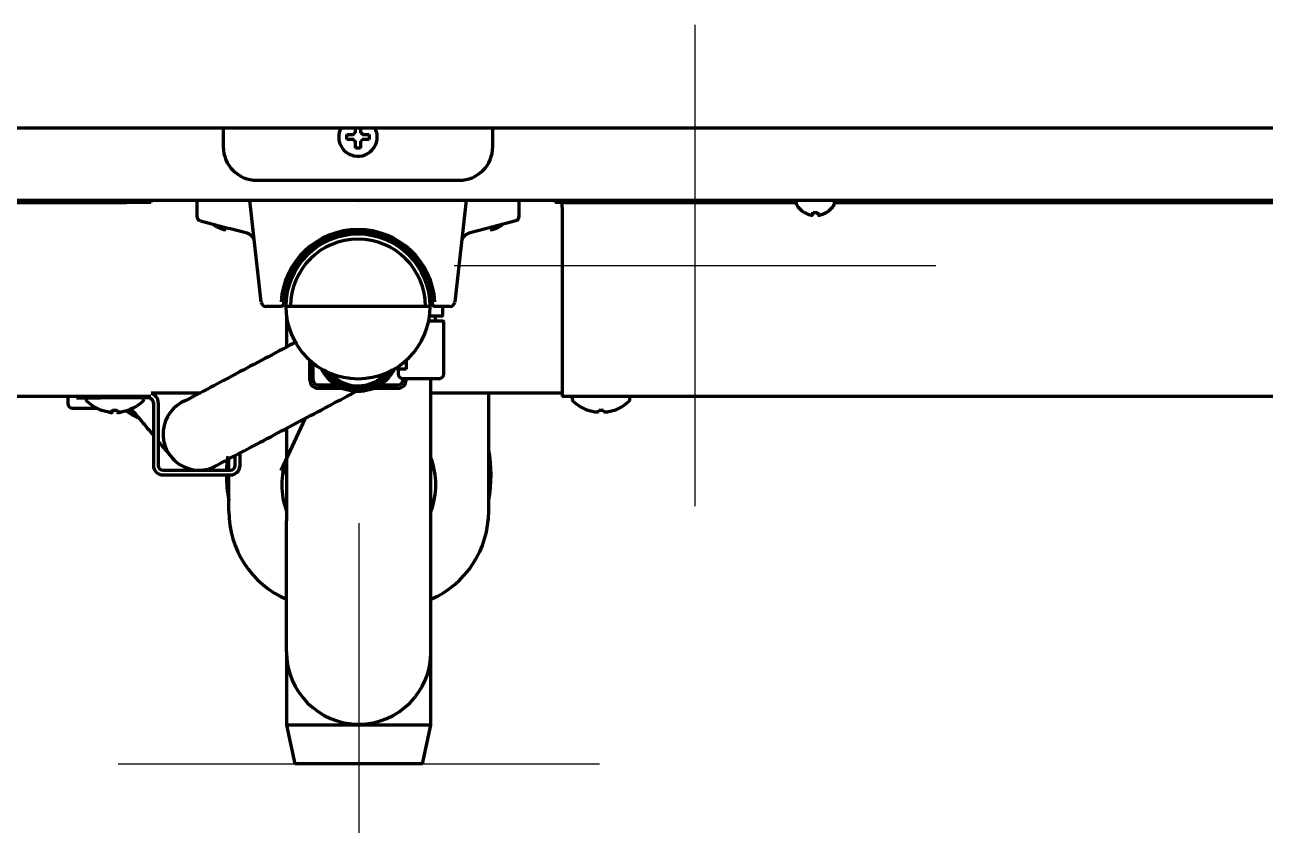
# Model space of a CAD drawing. Header units: inches. Extents: x -2983 to 7024, y 422 to 5529.
# Drawn here: x 3101.6 to 3359.2, y 2142.1 to 2308.4 of the extents above; entities that cross this region are included whole.
import ezdxf

# ---------------------------------------------------------------- set-up
doc = ezdxf.new("R2010")
doc.units = ezdxf.units.IN
doc.layers.add('GEOM', color=7, linetype='Continuous')

# ---------------------------------------------------------------- blocks, each defined once
blk = doc.blocks.new('A$C0B5A562A')
at = {"color": 6}
for p, q in [((0, 50), (0, -50)), ((-50, 0), (50, 0))]:
    blk.add_line(p, q, dxfattribs=at)
blk = doc.blocks.new('A$C76516A4E')
at = {"color": 3}
for p, q in [((0, 50), (0, -50)), ((-50, 0), (50, 0))]:
    blk.add_line(p, q, dxfattribs=at)

msp = doc.modelspace()

# ---------------------------------------------------------------- linework, layer by layer
at = {"linetype": 'Continuous', "lineweight": 70}
for p, q in [((3445.58, 2286.89), (2897.98, 2286.89)), ((3142.78, 2286.89), (3142.78, 2283.09)), ((3168.48, 2285.09), (3168.48, 2285.59)), ((3173.08, 2285.59), (3173.08, 2285.09)), ((3198.78, 2283.09), (3198.78, 2286.89)), ((3168.48, 2284.59), (3168.48, 2285.09)), ((3173.08, 2285.09), (3173.08, 2284.59)), ((3149.78, 2276.09), (3191.79, 2276.09)), ((3538.18, 2271.89), (2803.38, 2271.89)), ((3079.78, 2271.49), (3122.68, 2271.49)), ((3122.68, 2271.59), (3122.68, 2271.89)), ((3122.68, 2271.59), (3122.68, 2271.49)), ((3125.78, 2271.49), (3122.68, 2271.49)), ((3127.78, 2271.49), (3125.78, 2271.49)), ((3127.78, 2271.89), (3127.78, 2271.49)), ((3137.28, 2271.89), (3137.28, 2268.66)), ((3150.68, 2250.78), (3148.28, 2271.89)), ((3193.28, 2271.89), (3190.88, 2250.78)), ((3204.28, 2268.66), (3204.28, 2271.89)), ((3211.71, 2271.89), (3211.71, 2271.49)), ((3213.7, 2271.49), (3211.71, 2271.49)), ((3213.18, 2270.49), (3213.18, 2232.89)), ((3213.7, 2271.49), (3216.78, 2271.49)), ((3216.77, 2271.59), (3216.77, 2271.89)), ((3216.78, 2271.49), (3261.79, 2271.49)), ((3261.78, 2271.49), (3261.78, 2271.29)), ((3269.78, 2271.29), (3269.78, 2271.49)), ((3269.79, 2271.49), (3456.57, 2271.49)), ((3138.03, 2267.69), (3144.03, 2266.09)), ((3203.54, 2267.69), (3197.54, 2266.09)), ((3263.48, 2269.41), (3263.48, 2269.45)), ((3268.08, 2269.45), (3268.08, 2269.41)), ((3141.48, 2266.41), (3141.48, 2266.45)), ((3147.78, 2265.08), (3144.03, 2266.09)), ((3197.54, 2266.09), (3193.79, 2265.08)), ((3200.08, 2266.45), (3200.08, 2266.41)), ((3148.39, 2264.8), (3148.47, 2264.74)), ((3148.42, 2264.78), (3148.47, 2264.74)), ((3148.47, 2264.74), (3148.45, 2264.76)), ((3153.68, 2249.89), (3151.68, 2249.89)), ((3154.79, 2249.89), (3153.68, 2249.89)), ((3185.78, 2249.89), (3155.78, 2249.89)), ((3170.78, 2249.89), (3170.78, 2249.89)), ((3170.79, 2249.89), (3170.78, 2249.89)), ((3185.78, 2250.39), (3186.33, 2250.39)), ((3187.89, 2249.89), (3186.78, 2249.89)), ((3189.89, 2249.89), (3187.89, 2249.89)), ((3188.38, 2248.14), (3188.38, 2249.89)), ((3155.93, 2247.78), (3155.93, 2241.46)), ((3185.48, 2246.89), (3188.38, 2246.89)), ((3188.13, 2247.89), (3185.65, 2247.89)), ((3186.88, 2246.89), (3186.88, 2247.89)), ((3188.63, 2235.89), (3188.63, 2246.64)), ((3160.78, 2234.59), (3160.78, 2238.71)), ((3161.48, 2234.59), (3161.48, 2238.12)), ((3178.78, 2236.89), (3178.78, 2237.2)), ((3180.78, 2236.89), (3178.78, 2236.89)), ((3179.13, 2236.89), (3179.13, 2235.89)), ((3180.78, 2238.71), (3180.78, 2236.89)), ((3180.08, 2234.59), (3180.08, 2234.89)), ((3187.63, 2234.89), (3180.13, 2234.89)), ((3180.78, 2234.59), (3180.78, 2234.89)), ((3185.93, 2205.38), (3185.93, 2234.89)), ((3137.91, 2231.89), (3127.79, 2231.89)), ((3162.48, 2233.59), (3166.24, 2233.59)), ((3162.48, 2232.89), (3167.63, 2232.89)), ((3167.51, 2233.59), (3169.06, 2233.59)), ((3172.5, 2233.59), (3174.06, 2233.59)), ((3173.94, 2232.89), (3179.08, 2232.89)), ((3175.33, 2233.59), (3179.08, 2233.59)), ((3213.17, 2231.89), (3185.93, 2231.89)), ((3197.93, 2207.39), (3197.93, 2231.89)), ((3127.78, 2231.19), (2877.78, 2231.19)), ((3110.49, 2231.19), (3110.49, 2229.76)), ((3112.28, 2230.89), (3112.28, 2231.19)), ((3112.28, 2230.89), (3117.28, 2230.89)), ((3114.28, 2230.89), (3114.28, 2230.6)), ((3127.28, 2230.89), (3117.28, 2230.89)), ((3126.28, 2230.6), (3126.28, 2230.89)), ((3128.28, 2229.89), (3128.28, 2216.89)), ((3129.28, 2229.89), (3129.28, 2216.89)), ((3463.18, 2231.19), (3213.19, 2231.19)), ((3215.28, 2230.89), (3215.28, 2230.6)), ((3227.28, 2230.6), (3227.28, 2230.89)), ((3111.49, 2228.76), (3116.56, 2228.76)), ((3117.53, 2228.37), (3117.53, 2228.35)), ((3119.78, 2228.05), (3119.78, 2228.37)), ((3120.78, 2228.37), (3120.78, 2228.05)), ((3123.03, 2228.37), (3123.03, 2228.35)), ((3154.8, 2215.79), (3159.88, 2226.67)), ((3218.53, 2228.37), (3218.53, 2228.35)), ((3220.78, 2228.05), (3220.78, 2228.37)), ((3221.78, 2228.37), (3221.78, 2228.05)), ((3224.03, 2228.37), (3224.03, 2228.35)), ((3155.93, 2224.58), (3155.93, 2205.38)), ((3145.28, 2216.89), (3145.28, 2218.93)), ((3146.28, 2216.89), (3146.28, 2219.46)), ((3130.28, 2215.89), (3144.28, 2215.89)), ((3143.93, 2215.89), (3143.93, 2218.22)), ((3130.28, 2214.89), (3144.28, 2214.89)), ((3143.93, 2207.39), (3143.93, 2214.89)), ((3155.17, 2215.62), (3155.93, 2215.27)), ((3155.93, 2178.13), (3155.93, 2205.38)), ((3185.93, 2178.13), (3185.93, 2205.38)), ((3155.93, 2178.13), (3155.93, 2162.89)), ((3185.93, 2162.89), (3185.93, 2178.13)), ((3155.93, 2162.89), (3157.68, 2154.89)), ((3185.93, 2162.89), (3155.93, 2162.89)), ((3184.18, 2154.89), (3185.93, 2162.89)), ((3184.18, 2154.89), (3157.68, 2154.89))]:
    msp.add_line(p, q, dxfattribs=at)
msp.add_circle((3170.78, 2271.89), 0.0025, dxfattribs=at)
for centre, radius, start, end in [((3170.78, 2285.09), 4, 153.2531, 180), ((3170.78, 2285.09), 4, 180, 26.7413), ((3262.18, 2271.49), 0.4, 90, 180), ((3262.18, 2271.29), 0.4, 180, 210.3012), ((3265.98, 2273.51), 4.8, 210.3012, 238.6273), ((3265.59, 2273.51), 4.8, 301.3727, 329.6988), ((3269.38, 2271.49), 0.4, 0, 90), ((3269.38, 2271.29), 0.4, 329.6988, 0), ((3138.28, 2268.66), 1, 180.4681, 255), ((3203.28, 2268.66), 1, 285, 359.332), ((3143.98, 2270.51), 4.8, 227.6779, 238.6273), ((3147.26, 2263.15), 2, 6.4831, 75), ((3170.78, 2249.87), 16, 3.5203, 176.4797), ((3170.78, 2249.89), 15.5, 3.5203, 176.4797), ((3170.78, 2249.89), 15, 0, 180), ((3194.3, 2263.15), 2, 105, 173.5169), ((3197.59, 2270.51), 4.8, 301.3727, 312.3221), ((3170.78, 2249.89), 14, 0, 180), ((3151.68, 2250.89), 1, 186.4831, 270), ((3154.79, 2250.39), 0.5, 270, 358.2092), ((3170.78, 2249.89), 15, 180, 0), ((3186.78, 2250.39), 0.5, 181.7908, 270), ((3189.89, 2250.89), 1, 270, 353.5169), ((3188.13, 2248.14), 0.25, 270, 0), ((3188.38, 2246.64), 0.25, 0, 90), ((3170.78, 2240.89), 8.6, 206.9044, 333.0956), ((3162.48, 2234.59), 1.7, 180, 270), ((3162.48, 2234.59), 1, 180, 270), ((3170.78, 2240.89), 8, 213.75, 326.25), ((3179.08, 2234.59), 1.7, 270, 0), ((3179.08, 2234.59), 1, 270, 0), ((3180.13, 2235.89), 1, 180, 270), ((3187.63, 2235.89), 1, 270, 0), ((3127.28, 2229.89), 2, 0, 75.4692), ((3111.49, 2229.76), 1, 180, 270), ((3114.78, 2230.6), 0.5, 180, 226.2253), ((3120.28, 2236.34), 8.45, 226.2253, 251.0075), ((3120.28, 2236.34), 8.45, 288.9925, 313.7747), ((3125.78, 2230.6), 0.5, 313.7747, 0), ((3127.28, 2229.89), 1, 0, 90), ((3137.78, 2223.39), 7.5, 111.6281, 300.1219), ((3215.78, 2230.89), 0.5, 143.1295, 180), ((3215.78, 2230.6), 0.5, 180, 226.2253), ((3221.28, 2236.34), 8.45, 226.2253, 251.0075), ((3221.28, 2236.34), 8.45, 288.9925, 313.7747), ((3226.78, 2230.6), 0.5, 313.7747, 0), ((3226.78, 2230.89), 0.5, 0, 36.8705), ((3120.28, 2236.34), 8.44, 250.9729, 259.3378), ((3120.28, 2236.34), 7.99, 266.4122, 273.5878), ((3120.28, 2236.34), 8.44, 280.6622, 289.0271), ((3128.34, 2234.76), 8.6, 229.0387, 248.6025), ((3128.34, 2234.76), 8, 231.6769, 239.1188), ((3221.28, 2236.34), 8.44, 250.9729, 259.3378), ((3221.28, 2236.34), 7.99, 266.4122, 273.5878), ((3221.28, 2236.34), 8.44, 280.6622, 289.0271), ((3170.93, 2214.89), 27.5, 171.8381, 177.9187), ((3170.93, 2214.89), 27.5, 349.0537, 10.9406), ((3130.28, 2216.89), 2, 180, 270), ((3130.28, 2216.89), 1, 180, 270), ((3144.28, 2216.89), 1, 270, 0), ((3144.28, 2216.89), 2, 270, 0), ((3170.93, 2212.89), 16, 159.6378, 200.3673), ((3170.93, 2212.89), 16, 339.6327, 20.3622), ((3170.93, 2214.89), 27.5, 180, 190.9462), ((3163.93, 2207.39), 20, 180, 246.4214), ((3177.93, 2207.39), 20, 293.5786, 0), ((3170.93, 2178.13), 15, 180, 0)]:
    msp.add_arc(centre, radius, start, end, dxfattribs=at)
for centre, major_axis, ratio, start_param, end_param in [((3149.79, 2283.09), (-4.95, -4.95), 0.999695, 5.497939, 7.068431), ((3191.78, 2283.09), (4.95, -4.95), 0.999695, 5.497939, 7.068431), ((3213.17, 2270.49), (0, -1), 0.006655, 1.570796, 3.141593), ((3216.78, 2273.19), (0, 1.7), 0.006655, 2.792822, 3.141593), ((3170.78, 2240.89), (1.92, -7.25), 1, 5.160479, 6.283185), ((3170.78, 2240.89), (1.92, -7.25), 1, 0, 0.603697), ((3213.19, 2232.89), (0, 1.7), 0.006655, 1.570796, 3.141593), ((3119.25, 2236.34), (0, -8.32), 0.707107, 6.192956, 6.373415), ((3121.31, 2236.34), (0, 8.32), 0.707107, 3.051363, 3.231822), ((3220.25, 2236.34), (0, -8.32), 0.707107, 6.192956, 6.373415), ((3222.31, 2236.34), (0, 8.32), 0.707107, 3.051363, 3.231822)]:
    msp.add_ellipse(centre, major_axis=major_axis, ratio=ratio, start_param=start_param, end_param=end_param, dxfattribs=at)
for points, knots in [([(3168.48, 2285.59), (3168.69, 2285.59), (3168.9, 2285.59), (3169.22, 2285.59), (3169.33, 2285.59), (3169.56, 2285.59), (3169.67, 2285.59), (3169.78, 2285.59)], [0, 0, 0, 0, 0.5, 0.5, 0.75, 0.75, 1, 1, 1, 1]), ([(3170.28, 2286.09), (3170.28, 2286.15), (3170.28, 2286.25), (3170.28, 2286.42), (3170.28, 2286.57), (3170.28, 2286.73), (3170.28, 2286.84), (3170.28, 2286.89), (3170.28, 2286.89)], [0, 0, 0, 0, 0.197015, 0.39403, 0.591046, 0.788061, 0.985076, 1, 1, 1, 1]), ([(3171.28, 2286.91), (3171.28, 2286.86), (3171.28, 2286.81), (3171.28, 2286.65), (3171.28, 2286.54), (3171.28, 2286.32), (3171.28, 2286.21), (3171.28, 2286.09)], [0, 0, 0, 0, 0.189134, 0.189134, 0.594567, 0.594567, 1, 1, 1, 1]), ([(3170.28, 2282.79), (3170.28, 2282.99), (3170.28, 2283.2), (3170.28, 2283.53), (3170.28, 2283.64), (3170.28, 2283.86), (3170.28, 2283.98), (3170.28, 2284.09)], [0, 0, 0, 0, 0.5, 0.5, 0.75, 0.75, 1, 1, 1, 1]), ([(3173.08, 2284.59), (3172.88, 2284.59), (3172.67, 2284.59), (3172.35, 2284.59), (3172.24, 2284.59), (3172.01, 2284.59), (3171.9, 2284.59), (3171.78, 2284.59)], [0, 0, 0, 0, 0.5, 0.5, 0.75, 0.75, 1, 1, 1, 1]), ([(3263.48, 2269.45), (3263.69, 2269.32), (3263.9, 2269.21), (3264.22, 2269.08), (3264.33, 2269.03), (3264.56, 2268.96), (3264.67, 2268.93), (3264.78, 2268.9)], [0, 0, 0, 0, 0.5, 0.5, 0.75, 0.75, 1, 1, 1, 1]), ([(3266.28, 2269.45), (3266.28, 2269.32), (3266.28, 2269.21), (3266.28, 2269.08), (3266.28, 2269.03), (3266.28, 2268.96), (3266.28, 2268.93), (3266.28, 2268.9)], [0, 0, 0, 0, 0.5, 0.5, 0.75, 0.75, 1, 1, 1, 1]), ([(3141.48, 2266.45), (3141.69, 2266.32), (3141.9, 2266.21), (3142.22, 2266.08), (3142.33, 2266.03), (3142.56, 2265.96), (3142.67, 2265.93), (3142.78, 2265.9)], [0, 0, 0, 0, 0.5, 0.5, 0.75, 0.75, 1, 1, 1, 1]), ([(3148.15, 2264.94), (3148.13, 2264.95), (3148.11, 2264.96), (3148.05, 2264.99), (3148, 2265.01), (3147.9, 2265.05), (3147.84, 2265.06), (3147.78, 2265.08)], [0, 0, 0, 0, 0.190611, 0.190611, 0.595306, 0.595306, 1, 1, 1, 1]), ([(3155.31, 2250.84), (3155.31, 2250.81), (3155.31, 2250.78), (3155.31, 2250.73), (3155.31, 2250.72), (3155.3, 2250.69), (3155.3, 2250.66), (3155.3, 2250.63), (3155.3, 2250.61), (3155.3, 2250.59), (3155.3, 2250.55), (3155.3, 2250.53), (3155.3, 2250.49), (3155.29, 2250.47), (3155.29, 2250.44), (3155.29, 2250.44), (3155.29, 2250.42), (3155.29, 2250.42), (3155.29, 2250.4), (3155.29, 2250.39), (3155.29, 2250.38), (3155.29, 2250.38), (3155.29, 2250.38)], [0, 0, 0, 0, 0.125713, 0.125713, 0.188569, 0.188569, 0.251425, 0.314281, 0.314281, 0.377138, 0.377138, 0.50285, 0.50285, 0.628563, 0.628563, 0.691419, 0.691419, 0.754275, 0.754275, 0.879988, 0.879988, 1, 1, 1, 1]), ([(3186.28, 2250.38), (3186.28, 2250.38), (3186.28, 2250.38), (3186.28, 2250.39), (3186.28, 2250.39), (3186.28, 2250.4), (3186.28, 2250.41), (3186.27, 2250.42), (3186.27, 2250.44), (3186.27, 2250.44), (3186.27, 2250.47), (3186.27, 2250.49), (3186.27, 2250.53), (3186.27, 2250.56), (3186.27, 2250.59), (3186.27, 2250.61), (3186.27, 2250.63), (3186.27, 2250.65), (3186.26, 2250.69), (3186.26, 2250.72), (3186.26, 2250.77), (3186.26, 2250.78), (3186.26, 2250.81), (3186.26, 2250.83), (3186.25, 2250.84)], [0, 0, 0, 0, 0.116053, 0.116053, 0.179192, 0.179192, 0.242331, 0.30547, 0.30547, 0.368609, 0.368609, 0.494887, 0.494887, 0.621166, 0.621166, 0.684305, 0.684305, 0.747444, 0.747444, 0.873722, 0.873722, 0.936861, 0.936861, 1, 1, 1, 1]), ([(3158.08, 2242.59), (3157.84, 2242.47), (3155.7, 2241.33), (3151.41, 2239.06), (3145.38, 2235.86), (3140, 2233), (3135.99, 2230.88), (3135.1, 2230.41), (3135.02, 2230.37)], [0, 0, 0, 0, 0.024621, 0.221769, 0.417997, 0.613169, 0.807046, 1, 1, 1, 1]), ([(3140.54, 2216.42), (3140.62, 2216.46), (3141.54, 2216.95), (3145.63, 2219.12), (3151.09, 2222.01), (3157.15, 2225.23), (3163.19, 2228.43), (3167.85, 2230.9), (3170.13, 2232.11), (3170.85, 2232.49)], [0, 0, 0, 0, 0.153323, 0.306339, 0.458673, 0.61031, 0.761241, 0.911359, 1, 1, 1, 1]), ([(3123.42, 2228.94), (3124.12, 2228.1), (3125.54, 2226.4), (3127.44, 2224.12), (3128.28, 2223.11)], [0, 0, 0, 0, 0.54466, 1, 1, 1, 1]), ([(3118.7, 2228.08), (3118.78, 2228.05), (3118.86, 2228.02), (3119.05, 2227.96), (3119.17, 2227.93), (3119.28, 2227.9)], [0, 0, 0, 0, 0.417483, 0.417483, 1, 1, 1, 1]), ([(3120.78, 2228.45), (3120.78, 2228.32), (3120.78, 2228.21), (3120.78, 2228.08), (3120.78, 2228.03), (3120.78, 2227.96), (3120.78, 2227.93), (3120.78, 2227.9)], [0, 0, 0, 0, 0.5, 0.5, 0.75, 0.75, 1, 1, 1, 1]), ([(3121.28, 2227.9), (3121.34, 2227.91), (3121.44, 2227.94), (3121.6, 2227.99), (3121.7, 2228.02), (3121.74, 2228.04)], [0, 0, 0, 0, 0.349559, 0.699117, 1, 1, 1, 1]), ([(3129.35, 2221.82), (3130.12, 2220.9), (3131.69, 2219.02), (3132.33, 2218.26), (3132.48, 2218.09)], [0, 0, 0, 0, 0.444427, 1, 1, 1, 1])]:
    msp.add_open_spline(points, degree=3, knots=knots, dxfattribs=at)
for points in [[(3169.78, 2285.59), (3169.81, 2285.62), (3169.86, 2285.66), (3169.93, 2285.73), (3170, 2285.81), (3170.07, 2285.88), (3170.14, 2285.95), (3170.21, 2286.02), (3170.26, 2286.07), (3170.28, 2286.09)], [(3171.28, 2286.09), (3171.31, 2286.07), (3171.36, 2286.01), (3171.44, 2285.94), (3171.51, 2285.87), (3171.58, 2285.8), (3171.65, 2285.73), (3171.71, 2285.66), (3171.76, 2285.62), (3171.78, 2285.59)], [(3171.78, 2285.59), (3171.84, 2285.59), (3171.95, 2285.59), (3172.11, 2285.59), (3172.27, 2285.59), (3172.42, 2285.59), (3172.57, 2285.59), (3172.73, 2285.59), (3172.9, 2285.59), (3173.02, 2285.59), (3173.08, 2285.59)], [(3169.78, 2284.59), (3169.73, 2284.59), (3169.62, 2284.59), (3169.46, 2284.59), (3169.3, 2284.59), (3169.15, 2284.59), (3168.99, 2284.59), (3168.84, 2284.59), (3168.67, 2284.59), (3168.55, 2284.59), (3168.48, 2284.59)], [(3170.28, 2284.09), (3170.26, 2284.12), (3170.21, 2284.17), (3170.13, 2284.24), (3170.06, 2284.31), (3169.99, 2284.38), (3169.92, 2284.45), (3169.85, 2284.52), (3169.81, 2284.57), (3169.78, 2284.59)], [(3171.78, 2284.59), (3171.76, 2284.57), (3171.71, 2284.52), (3171.64, 2284.45), (3171.57, 2284.38), (3171.5, 2284.31), (3171.43, 2284.24), (3171.36, 2284.16), (3171.31, 2284.12), (3171.28, 2284.09)], [(3171.28, 2284.09), (3171.28, 2284.04), (3171.28, 2283.93), (3171.28, 2283.77), (3171.28, 2283.61), (3171.28, 2283.45), (3171.28, 2283.3), (3171.28, 2283.15), (3171.28, 2282.98), (3171.28, 2282.86), (3171.28, 2282.79)], [(3171.28, 2282.79), (3171.12, 2282.79), (3170.78, 2282.79), (3170.45, 2282.79), (3170.28, 2282.79)], [(3264.78, 2268.9), (3264.81, 2268.89), (3264.86, 2268.89), (3264.93, 2268.88), (3265, 2268.88), (3265.07, 2268.88), (3265.14, 2268.88), (3265.21, 2268.89), (3265.26, 2268.89), (3265.28, 2268.9)], [(3265.28, 2268.9), (3265.28, 2268.91), (3265.28, 2268.94), (3265.28, 2268.99), (3265.28, 2269.05), (3265.28, 2269.11), (3265.28, 2269.17), (3265.28, 2269.25), (3265.28, 2269.34), (3265.28, 2269.41), (3265.28, 2269.45)], [(3265.28, 2269.45), (3265.45, 2269.42), (3265.78, 2269.4), (3266.12, 2269.42), (3266.28, 2269.45)], [(3266.28, 2268.9), (3266.31, 2268.89), (3266.36, 2268.89), (3266.44, 2268.88), (3266.51, 2268.88), (3266.58, 2268.88), (3266.65, 2268.88), (3266.71, 2268.89), (3266.76, 2268.89), (3266.78, 2268.9)], [(3266.78, 2268.9), (3266.84, 2268.91), (3266.95, 2268.94), (3267.11, 2268.99), (3267.27, 2269.05), (3267.42, 2269.11), (3267.57, 2269.17), (3267.73, 2269.25), (3267.9, 2269.34), (3268.02, 2269.41), (3268.08, 2269.45)], [(3142.78, 2265.9), (3142.81, 2265.89), (3142.86, 2265.89), (3142.93, 2265.88), (3143, 2265.88), (3143.07, 2265.88), (3143.14, 2265.88), (3143.21, 2265.89), (3143.26, 2265.89), (3143.28, 2265.9)], [(3198.28, 2265.9), (3198.31, 2265.89), (3198.36, 2265.89), (3198.44, 2265.88), (3198.51, 2265.88), (3198.58, 2265.88), (3198.65, 2265.88), (3198.71, 2265.89), (3198.76, 2265.89), (3198.78, 2265.9)], [(3198.78, 2265.9), (3198.84, 2265.91), (3198.95, 2265.94), (3199.11, 2265.99), (3199.27, 2266.05), (3199.42, 2266.11), (3199.57, 2266.17), (3199.73, 2266.25), (3199.9, 2266.34), (3200.02, 2266.41), (3200.08, 2266.45)], [(3173.23, 2233.75), (3173.41, 2233.85), (3173.51, 2233.9), (3173.54, 2233.92)], [(3119.28, 2227.9), (3119.31, 2227.89), (3119.35, 2227.89), (3119.42, 2227.88), (3119.5, 2227.88), (3119.57, 2227.88), (3119.64, 2227.88), (3119.71, 2227.89), (3119.76, 2227.89), (3119.78, 2227.9)], [(3119.78, 2227.9), (3119.78, 2227.91), (3119.78, 2227.94), (3119.78, 2227.99), (3119.78, 2228.05), (3119.78, 2228.11), (3119.78, 2228.17), (3119.78, 2228.25), (3119.78, 2228.34), (3119.78, 2228.41), (3119.78, 2228.45)], [(3120.78, 2227.9), (3120.81, 2227.89), (3120.86, 2227.89), (3120.93, 2227.88), (3121, 2227.88), (3121.08, 2227.88), (3121.14, 2227.88), (3121.21, 2227.89), (3121.26, 2227.89), (3121.28, 2227.9)]]:
    msp.add_open_spline(points, degree=3, dxfattribs=at)

# ---------------------------------------------------------------- block references
msp.add_blockref('A$C0B5A562A', (3170.93, 2154.89))
at = {"layer": 'GEOM'}
msp.add_blockref('A$C76516A4E', (3240.78, 2258.39), dxfattribs=at)

doc.saveas('drawing.dxf')
